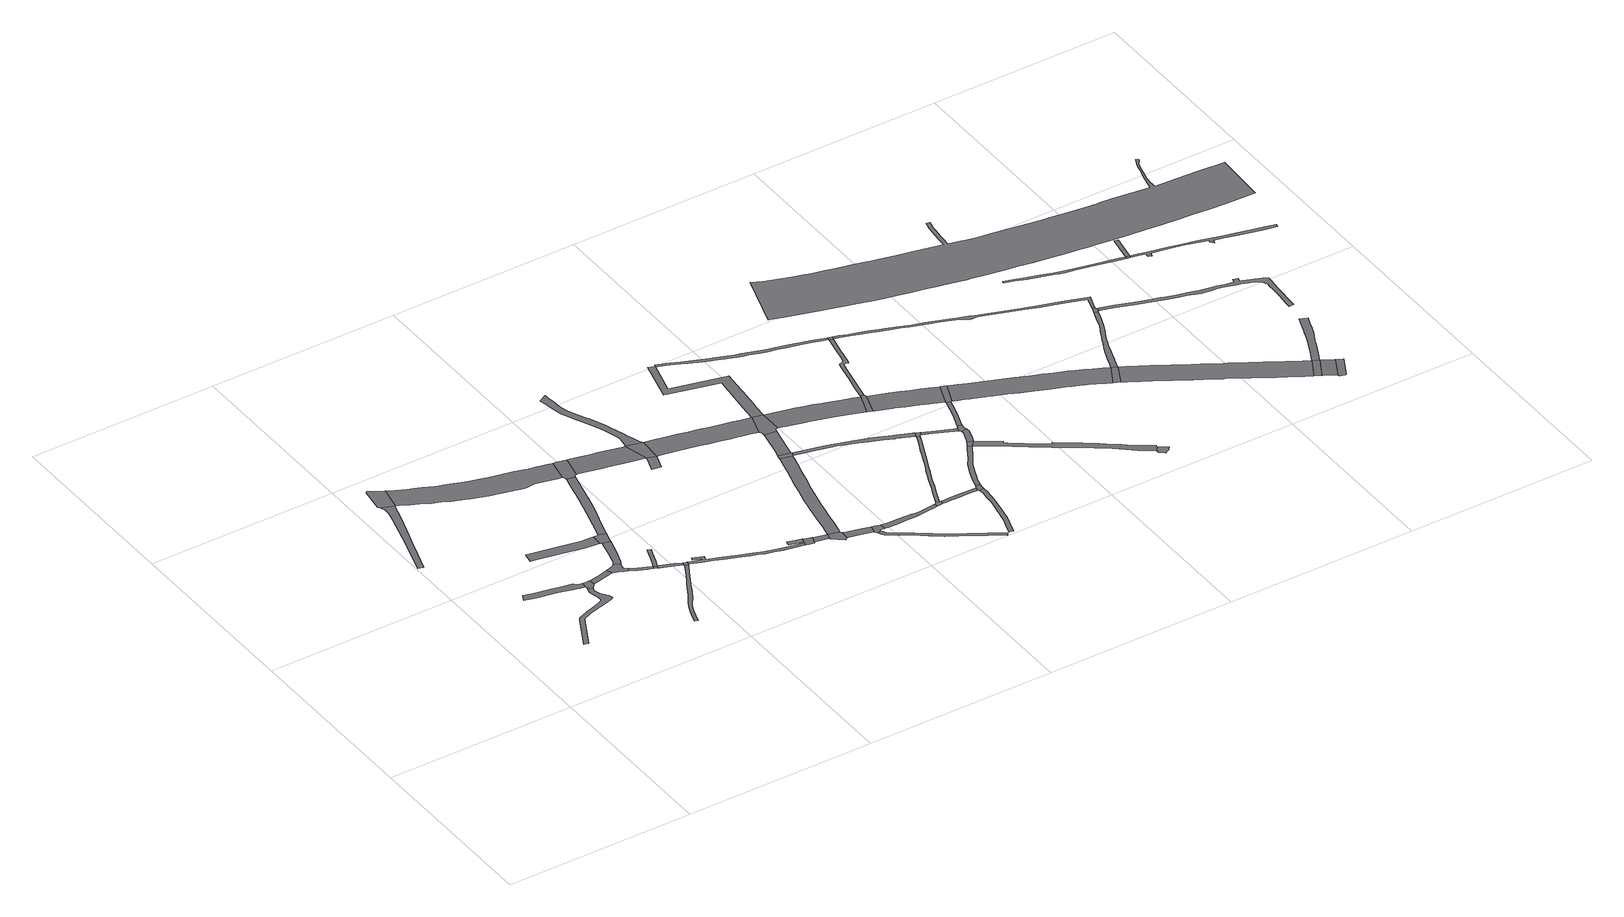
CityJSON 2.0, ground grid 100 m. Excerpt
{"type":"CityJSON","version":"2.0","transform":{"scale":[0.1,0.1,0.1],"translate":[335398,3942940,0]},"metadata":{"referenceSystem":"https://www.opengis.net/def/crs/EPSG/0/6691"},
"CityObjects":{
"road1":{"type":"Road","attributes":{"RoadStructureAttribute.sectionType":"1"},"geometry":[{"type":"MultiSurface","lod":"1","boundaries":[[[0,1,2,3,4,5,6,7,8,9,10,11,12,13,14,15,16,17,18,19,20]]]}]},
"road2":{"type":"Road","attributes":{"RoadStructureAttribute.sectionType":"1"},"geometry":[{"type":"MultiSurface","lod":"1","boundaries":[[[21,22,23,24,25,26,27,28,29,30,31,32,33,34,35,36,37,38,39,40,41,42,43,44,45,46,47,48,49,50,51,52,53,54,55,56,57,58,59,60,61]]]}]},
"road3":{"type":"Road","attributes":{"RoadStructureAttribute.sectionType":"1"},"geometry":[{"type":"MultiSurface","lod":"1","boundaries":[[[62,63,64,65,66,67,68,69,70,71,72,73,74,75,76]]]}]},
"road4":{"type":"Road","geometry":[{"type":"MultiSurface","lod":"1","boundaries":[[[77,78,79,0,20,80]]]}]},
"road5":{"type":"Road","geometry":[{"type":"MultiSurface","lod":"1","boundaries":[[[81,82,83,84,76,75,85,86,21,61]]]}]},
"road6":{"type":"Road","attributes":{"RoadStructureAttribute.sectionType":"1"},"geometry":[{"type":"MultiSurface","lod":"1","boundaries":[[[87,88,89,90,82,81,91,92,93,94,95]]]}]},
"road7":{"type":"Road","attributes":{"RoadStructureAttribute.sectionType":"1"},"geometry":[{"type":"MultiSurface","lod":"1","boundaries":[[[96,97,98,99,100,101,102,103,104,105]]]}]},
"road8":{"type":"Road","geometry":[{"type":"MultiSurface","lod":"1","boundaries":[[[106,107,108,87,95,109,110,111,112,113,114,115,116,117,118]]]}]},
"road9":{"type":"Road","attributes":{"RoadStructureAttribute.sectionType":"1"},"geometry":[{"type":"MultiSurface","lod":"1","boundaries":[[[119,120,121,122,113,112,123,124,125,126]]]}]},
"road10":{"type":"Road","attributes":{"RoadStructureAttribute.sectionType":"1"},"geometry":[{"type":"MultiSurface","lod":"1","boundaries":[[[127,128,129,130,131,132,133,134,135,136,137,138,139,140,141,142,143,144,145,146,147,148,149,150]]]}]},
"road11":{"type":"Road","attributes":{"RoadStructureAttribute.sectionType":"1"},"geometry":[{"type":"MultiSurface","lod":"1","boundaries":[[[151,152,153,154,155,156,157,158,159,160,161,106,118]]]}]},
"road12":{"type":"Road","attributes":{"function":"2","RoadStructureAttribute.sectionType":"1"},"geometry":[{"type":"MultiSurface","lod":"1","boundaries":[[[20,162,163,164,165,166,167,168,169,170,171,172,173,174,175,176,177,178,179,180,181,182,183,184,185,186,187,188,189,190,191,192,193,194,195,196,197,198,199,200,201,202,203,204,205,206,207,80]]]}]},
"road13":{"type":"Road","geometry":[{"type":"MultiSurface","lod":"1","boundaries":[[[208,209,119,126]]]}]},
"road14":{"type":"Road","geometry":[{"type":"MultiSurface","lod":"1","boundaries":[[[210,211,96,105,212,213,157,156,214,215]]]}]},
"road15":{"type":"Road","geometry":[{"type":"MultiSurface","lod":"1","boundaries":[[[216,217,218,219,220,221,222,223,119,209]]]}]},
"road16":{"type":"Road","attributes":{"RoadStructureAttribute.sectionType":"1"},"geometry":[{"type":"MultiSurface","lod":"1","boundaries":[[[208,224,225,226,227,228,229,209]]]}]},
"road17":{"type":"Road","geometry":[{"type":"MultiSurface","lod":"1","boundaries":[[[230,231,227,226,127,150,232]]]}]},
"road18":{"type":"Road","attributes":{"RoadStructureAttribute.sectionType":"1"},"geometry":[{"type":"MultiSurface","lod":"1","boundaries":[[[215,233,234,235,236,237,238,239,240,241,242,243,244,210]]]}]},
"road19":{"type":"Road","geometry":[{"type":"MultiSurface","lod":"1","boundaries":[[[245,246,184,183,247,248,239,238,249,250]]]}]},
"road20":{"type":"Road","attributes":{"RoadStructureAttribute.sectionType":"1"},"geometry":[{"type":"MultiSurface","lod":"1","boundaries":[[[251,252,253,254,255,256,257,258,259,260,261,262,263,264,265,266,267,268,269,270,271,272,273,274,275,276,277,278,279,280,281,282,283,230,232]]]}]},
"road21":{"type":"Road","attributes":{"function":"2","RoadStructureAttribute.sectionType":"1"},"geometry":[{"type":"MultiSurface","lod":"1","boundaries":[[[284,285,286,287,288,289,245,250,290,291,292,293,294,295,296,297,298]]]}]},
"road22":{"type":"Road","geometry":[{"type":"MultiSurface","lod":"1","boundaries":[[[299,300,301,302,303,265]]]}]},
"road23":{"type":"Road","geometry":[{"type":"MultiSurface","lod":"1","boundaries":[[[264,304,305,306,307,308,299,265]]]}]},
"road24":{"type":"Road","geometry":[{"type":"MultiSurface","lod":"1","boundaries":[[[297,309,310,311,312,313,314]]]}]},
"road25":{"type":"Road","geometry":[{"type":"MultiSurface","lod":"1","boundaries":[[[297,314,315,316,298]]]}]},
"road26":{"type":"Road","attributes":{"RoadStructureAttribute.sectionType":"1"},"geometry":[{"type":"MultiSurface","lod":"1","boundaries":[[[317,318,319,307,306]]]}]},
"road27":{"type":"Road","attributes":{"RoadStructureAttribute.sectionType":"1"},"geometry":[{"type":"MultiSurface","lod":"1","boundaries":[[[320,321,322,323,324,325,326,327,328,329,330,331,316,315,332,333,334,335,336,337,338,339,340,341,342,343,344,345,346,347,348]]]}]},
"road28":{"type":"Road","geometry":[{"type":"MultiSurface","lod":"1","boundaries":[[[349,350,318,317,351,352,353,354]]]}]},
"road29":{"type":"Road","attributes":{"RoadStructureAttribute.sectionType":"1"},"geometry":[{"type":"MultiSurface","lod":"1","boundaries":[[[355,356,357,358,359,360,361,362,349,354]]]}]},
"road30":{"type":"Road","attributes":{"RoadStructureAttribute.sectionType":"1"},"geometry":[{"type":"MultiSurface","lod":"1","boundaries":[[[350,363,364,365,366,367,368,369,370,371,372,373,374,375,376,377,378,379,380,381,382,383,384,385,386,387,388,389,318]]]}]},
"road31":{"type":"Road","geometry":[{"type":"MultiSurface","lod":"1","boundaries":[[[358,390,391,392,393,394,395,359]]]}]},
"road32":{"type":"Road","attributes":{"function":"2","RoadStructureAttribute.sectionType":"1"},"geometry":[{"type":"MultiSurface","lod":"1","boundaries":[[[396,397,398,399,400,401,402,403,404,405,406,407,315,314,408,409,410,411,412,413,414,415,416,417,418,419,420,421,422]]]}]},
"road33":{"type":"Road","geometry":[{"type":"MultiSurface","lod":"1","boundaries":[[[376,423,424,425,426,377]]]}]},
"road34":{"type":"Road","attributes":{"RoadStructureAttribute.sectionType":"1"},"geometry":[{"type":"MultiSurface","lod":"1","boundaries":[[[427,428,429,430,431,432,433,434,435,436,437,438,439,440,441,442,391,390,443,444,445,446,447,448,449,450,451,452,453,454,455,456,457,458,459,460]]]}]},
"road35":{"type":"Road","attributes":{"RoadStructureAttribute.sectionType":"1"},"geometry":[{"type":"MultiSurface","lod":"1","boundaries":[[[461,462,463,464,465,466,467,468,469,470,471,394,393,472,473,474,475,476,477,478,479,480,481,482,483,484]]]}]},
"road36":{"type":"Road","attributes":{"RoadStructureAttribute.sectionType":"1"},"geometry":[{"type":"MultiSurface","lod":"1","boundaries":[[[485,486,426,425,487,488,489,490]]]}]},
"road37":{"type":"Road","geometry":[{"type":"MultiSurface","lod":"1","boundaries":[[[422,421,491,492,490,489,493,494,495,496]]]}]},
"road38":{"type":"Road","attributes":{"RoadStructureAttribute.sectionType":"1"},"geometry":[{"type":"MultiSurface","lod":"1","boundaries":[[[497,498,499,500,501,502,503,504,505,506,507,508,509,510,511,512,513,422,496]]]}]},
"road39":{"type":"Road","geometry":[{"type":"MultiSurface","lod":"1","boundaries":[[[514,515,484,483,516,517,518,519]]]}]},
"road40":{"type":"Road","attributes":{"RoadStructureAttribute.sectionType":"1"},"geometry":[{"type":"MultiSurface","lod":"1","boundaries":[[[520,521,522,523,524,525,526,527,528,529,530,531,424,423,532,533,534,535,536,537,538,539,540,541,542,543,544,545,546,547]]]}]},
"road41":{"type":"Road","attributes":{"RoadStructureAttribute.sectionType":"1"},"geometry":[{"type":"MultiSurface","lod":"1","boundaries":[[[548,549,550,551,552,553,554,555,556,557,558,559,560,561,518,517]]]}]},
"road42":{"type":"Road","attributes":{"RoadStructureAttribute.sectionType":"1"},"geometry":[{"type":"MultiSurface","lod":"1","boundaries":[[[562,563,564,565,566,567,568,569,570,571,572,573,574,575,576,577,578,579,580,581]]]}]},
"road43":{"type":"Road","attributes":{"RoadStructureAttribute.sectionType":"1"},"geometry":[{"type":"MultiSurface","lod":"1","boundaries":[[[582,583,584,585,586,587,588,589,590,591,592,593,594,595,596,597,598,599,600,601,602,603,604,605,606,607,608,609,514,519]]]}]},
"road44":{"type":"Road","attributes":{"function":"2","RoadStructureAttribute.sectionType":"1"},"geometry":[{"type":"MultiSurface","lod":"1","boundaries":[[[610,611,612,613,614,615,616,617,618,619,620,621,496,495,622,623,624,625,626,627,628,629,630,631,632,633]]]}]},
"road45":{"type":"Road","geometry":[{"type":"MultiSurface","lod":"1","boundaries":[[[634,635,636,637,555,554,638,562,581]]]}]},
"road46":{"type":"Road","attributes":{"RoadStructureAttribute.sectionType":"1"},"geometry":[{"type":"MultiSurface","lod":"1","boundaries":[[[639,640,641,642,643,644,645,646,647,648,649,650,651,652,653,654,655,656,657,658,659,660,504,661,662,663,664,665,666,667,668,669,670,671,672,673,674,675,676,677,678,679,680,681,682,683]]]}]},
"road47":{"type":"Road","geometry":[{"type":"MultiSurface","lod":"1","boundaries":[[[546,596,595,684,685,686,547]]]}]},
"road48":{"type":"Road","geometry":[{"type":"MultiSurface","lod":"1","boundaries":[[[632,687,688,689,690,691,692,693,633]]]}]},
"road49":{"type":"Road","attributes":{"RoadStructureAttribute.sectionType":"1"},"geometry":[{"type":"MultiSurface","lod":"1","boundaries":[[[694,695,696,697,686,685,698,699,700,701]]]}]},
"road50":{"type":"Road","geometry":[{"type":"MultiSurface","lod":"1","boundaries":[[[702,703,704,705,706]]]}]},
"road51":{"type":"Road","attributes":{"RoadStructureAttribute.sectionType":"1"},"geometry":[{"type":"MultiSurface","lod":"1","boundaries":[[[705,707,708,709,710,711,712,713,714,706]]]}]},
"road52":{"type":"Road","geometry":[{"type":"MultiSurface","lod":"1","boundaries":[[[711,710,715,716,717,718,719,694,701]]]}]},
"road53":{"type":"Road","attributes":{"function":"2","RoadStructureAttribute.sectionType":"1"},"geometry":[{"type":"MultiSurface","lod":"1","boundaries":[[[688,720,721,722,723,724,725,726,727,728,729,730,731,732,733,734,735,689]]]}]},
"road54":{"type":"Road","attributes":{"RoadStructureAttribute.sectionType":"1"},"geometry":[{"type":"MultiSurface","lod":"1","boundaries":[[[691,736,737,738,739,740,741,742,743,744,745,746,747,748,749,750,751,752,753,754,755,756,757,758,759,760,761,762,692]]]}]},
"road55":{"type":"Road","attributes":{"RoadStructureAttribute.sectionType":"1"},"geometry":[{"type":"MultiSurface","lod":"1","boundaries":[[[763,764,765,717,716,766,767,768,769]]]}]},
"road56":{"type":"Road","attributes":{"RoadStructureAttribute.sectionType":"1"},"geometry":[{"type":"MultiSurface","lod":"1","boundaries":[[[770,771,772,773,774,775,776,777,778,779,780,781,782,783,784,785,786,787,788,789,790,791,792,793,705,704,703,794,795,796,797,798,799,800,801,802,803,636,635,804,805,806,807,808,809,810,811,812,813,814,704,815,816,817,818,819,820,821,822,823,824,825,826,827,828,829,830,831,832,833]]]}]},
"road57":{"type":"Road","geometry":[{"type":"MultiSurface","lod":"1","boundaries":[[[748,834,835,683,682,749]]]}]},
"road58":{"type":"Road","geometry":[{"type":"MultiSurface","lod":"1","boundaries":[[[836,837,838,729,728,839,763,769,840]]]}]},
"road59":{"type":"Road","attributes":{"function":"2","RoadStructureAttribute.sectionType":"1"},"geometry":[{"type":"MultiSurface","lod":"1","boundaries":[[[841,842,843,844,845,846,847,848,849,850,851,852,853,854,855,856,857,858,859,860,861,862,863,864,865,866,867,868,869,870,871,872,873,874,875,876,877,878,879,836,840]]]}]},
"road60":{"type":"Road","geometry":[{"type":"MultiSurface","lod":"1","boundaries":[[[880,881,882,883,770,833,884,885,886]]]}]},
"road61":{"type":"Road","attributes":{"RoadStructureAttribute.sectionType":"1"},"geometry":[{"type":"MultiSurface","lod":"1","boundaries":[[[887,888,889,890,891,892,893,894,895,896,897,898,899,900,901,902,903,904,905,906,907,908,909,910,911,912,835,834,913,914,915,916,917,918,919,920,921,922,923,924,925,926,927,928,929,930,931,932,933,934,935,936,937,938,939,940,941,942,943,944]]]}]},
"road62":{"type":"Road","geometry":[{"type":"MultiSurface","lod":"1","boundaries":[[[860,945,946,861]]]}]},
"road63":{"type":"Road","attributes":{"RoadStructureAttribute.sectionType":"1"},"geometry":[{"type":"MultiSurface","lod":"1","boundaries":[[[947,948,949,950,951,952,953,954,955,956,957,958,959,960,961,962,963,964,965,966,967,968,969,970,971,972,973,974,975,861,946]]]}]},
"road64":{"type":"Road","attributes":{"function":"2","RoadStructureAttribute.sectionType":"1"},"geometry":[{"type":"MultiSurface","lod":"1","boundaries":[[[976,977,978,979,980,981,982,983,984,985,986,987,988,989,990,991,992,993,994,995,996,946,945,997,998,999,1000,1001,1002,1003,1004,1005,1006,1007,1008,1009,1010,1011,1012,1013,1014,1015,1016,1017,1018,1019,1020]]]}]},
"road65":{"type":"Road","geometry":[{"type":"MultiSurface","lod":"1","boundaries":[[[943,1021,962,961,1022,1023,944]]]}]},
"road66":{"type":"Road","attributes":{"function":"1"},"geometry":[{"type":"MultiSurface","lod":"1","boundaries":[[[1024,1025,1026,1027,1028,1029,1030,1031,1032,1033,1034,1035,1036,1037,1038,1039,1040,1041,1042,1043,1044,1045,1046,1047,1048,1049,1050,1051,1052,1053,1054,1055,1056,1057,1058,1059,1060,1061,1062,1063,1064,1065,1066,1067,1068,1069,1070,1071,1072,1073,1074,1075,1076,1077,1078,1079,1080,1081,1082,1083,1084,1085,1086,1087,1088,1089,1090,1091,1092,1093,1094,1095,1096,1097,1098,1099,1100,1101,1102,1103,1104,1105,1106,1107,1108,1109,1110,1111,1112,1113,1114,1115,1116,1117,1118,1119,1120,1121,1122,1123,1124,1125,1126,1127,1128,1129,1130,1131,1132,1133,1134,1135,1136,1137,1138,1139,1140,1141,1142,1143,1144,1145]]]}]},
"road67":{"type":"Road","attributes":{"RoadStructureAttribute.sectionType":"1"},"geometry":[{"type":"MultiSurface","lod":"1","boundaries":[[[1146,1147,1148,1149,1150,1151,1152,1153,1154,1155,1156,1157,1158,1159,1160,1161,1162,1163,1164,1165,1166,1167,1168,1169,1170]]]}]},
"road68":{"type":"Road","geometry":[{"type":"MultiSurface","lod":"1","boundaries":[[[1020,1019,1171,1172]]]}]},
"road69":{"type":"Road","geometry":[{"type":"MultiSurface","lod":"1","boundaries":[[[1022,1173,1174,1175,1176,1177,1178,1179,1180,1181,1182,1183,1184,1185,1186,1187,1188,1189,1190,1191,1192,1193,1194,1195,1196,1197,1198,1199,1200,1201,1202,1203,1204,1205,1206,1207,1208,1209,1210,1211,1212,1213,1214,1215,1216,1217,1218,1219,1220,1221,1222,1223,1224,1225,1226,1227,1228,1229,1230,1231,1232,1233,1023]]]}]},
"road70":{"type":"Road","attributes":{"function":"2","RoadStructureAttribute.sectionType":"1"},"geometry":[{"type":"MultiSurface","lod":"1","boundaries":[[[1171,1234,1235,1236,1237,1238,1239,1172]]]}]},
"road71":{"type":"Road","geometry":[{"type":"MultiSurface","lod":"1","boundaries":[[[1240,1241,1237,1236,1242,1243]]]}]},
"road72":{"type":"Road","geometry":[{"type":"MultiSurface","lod":"1","boundaries":[[[1169,1244,1245,1246,1170]]]}]},
"road73":{"type":"Road","geometry":[{"type":"MultiSurface","lod":"1","boundaries":[[[1246,1247,1248,1249,1250,1170]]]}]},
"road74":{"type":"Road","attributes":{"RoadStructureAttribute.sectionType":"1"},"geometry":[{"type":"MultiSurface","lod":"1","boundaries":[[[1251,1252,1253,1254,1255,1256,1257,1258,1259,1260,1261,1262,1263,1264,1265,1266,1267,1268,1269,1020,1172]]]}]},
"road75":{"type":"Road","geometry":[{"type":"MultiSurface","lod":"1","boundaries":[[[1270,1271,1272,1273,1274,1275,1276,1277,1278,1279,1280,1281,1246,1245,1282,1283,1284,1285,1286,1287,1288,1289,1290,1291,1292,1293,1294,1295,1296,1297,1298,1299,1300,1301]]]}]}
},
"vertices":[
[122,1781,0],[130,1761,0],[133,1741,0],[133,1724,0],[130,1711,0],[119,1673,0],[95,1584,0],[65,1481,0],[38,1393,0],[6,1292,0],[34,1283,0],[67,1384,0],[94,1472,0],[122,1551,0],[129,1569,0],[159,1661,0],[170,1700,0],[173,1713,0],[180,1737,0],[185,1751,0],[189,1757,0],
[576,730,0],[573,723,0],[571,717,0],[569,710,0],[569,702,0],[568,699,0],[569,694,0],[570,686,0],[572,672,0],[579,647,0],[580,639,0],[580,629,0],[579,623,0],[576,618,0],[572,614,0],[566,610,0],[552,604,0],[540,600,0],[473,579,0],[421,558,0],[411,546,0],[322,375,0],[331,372,0],[345,368,0],[432,535,0],[434,538,0],[482,558,0],[537,575,0],[547,578,0],[602,591,0],[619,596,0],[631,602,0],[633,612,0],[627,629,0],[603,667,0],[594,695,0],[593,701,0],[594,705,0],[596,709,0],[597,712,0],[602,719,0],
[559,776,0],[538,795,0],[479,807,0],[435,817,0],[349,835,0],[297,850,0],[279,814,0],[340,799,0],[426,781,0],[471,770,0],[511,759,0],[533,753,0],[546,749,0],[575,745,0],[579,773,0],
[141,1922,0],[133,1915,0],[115,1791,0],[215,1878,0],
[622,741,0],[618,774,0],[613,773,0],[604,773,0],[577,745,0],[578,737,0],
[729,798,0],[718,795,0],[684,786,0],[640,776,0],[645,746,0],[691,757,0],[712,762,0],[726,766,0],[738,767,0],
[820,1048,0],[752,1054,0],[639,1076,0],[482,1106,0],[472,1050,0],[498,1045,0],[628,1020,0],[659,1014,0],[744,997,0],[817,991,0],
[780,820,0],[769,811,0],[753,805,0],[750,764,0],[765,759,0],[792,746,0],[809,738,0],[818,754,0],[805,765,0],[802,773,0],[802,785,0],[807,797,0],[810,803,0],
[925,706,0],[922,707,0],[899,717,0],[857,734,0],[850,718,0],[892,700,0],[915,690,0],[918,689,0],
[1050,631,0],[1025,585,0],[1011,560,0],[995,532,0],[982,510,0],[949,451,0],[938,432,0],[921,405,0],[905,380,0],[890,355,0],[874,318,0],[861,281,0],[850,245,0],[866,240,0],[877,276,0],[890,312,0],[905,347,0],[919,371,0],[937,394,0],[966,441,0],[993,492,0],[1010,524,0],[1039,575,0],[1066,622,0],
[813,807,0],[819,817,0],[825,835,0],[828,845,0],[842,888,0],[867,974,0],[828,985,0],[806,900,0],[795,855,0],[787,832,0],[781,823,0],
[205,1749,0],[251,1725,0],[292,1705,0],[340,1682,0],[382,1664,0],[424,1643,0],[456,1630,0],[487,1618,0],[509,1609,0],[549,1596,0],[594,1581,0],[638,1570,0],[706,1554,0],[714,1552,0],[743,1545,0],[764,1540,0],[783,1539,0],[814,1544,0],[819,1544,0],[885,1530,0],[931,1520,0],[955,1515,0],[980,1632,0],[954,1638,0],[925,1644,0],[910,1648,0],[864,1657,0],[835,1665,0],[801,1675,0],[795,1676,0],[768,1682,0],[736,1690,0],[672,1704,0],[633,1715,0],[588,1728,0],[546,1740,0],[511,1752,0],[466,1767,0],[456,1771,0],[429,1782,0],[400,1796,0],[374,1809,0],[337,1821,0],[305,1832,0],[259,1856,0],[233,1869,0],
[935,682,0],[942,699,0],
[847,1050,0],[843,1047,0],[821,990,0],[826,988,0],[870,986,0],[885,1039,0],
[957,735,0],[974,781,0],[976,787,0],[990,821,0],[973,828,0],[957,788,0],[949,764,0],[940,742,0],
[945,679,0],[1010,653,0],[1048,637,0],[1055,653,0],[1017,670,0],[951,695,0],
[1075,646,0],[1068,648,0],[1069,629,0],
[909,1120,0],[937,1208,0],[967,1315,0],[972,1333,0],[986,1394,0],[1009,1485,0],[965,1491,0],[944,1404,0],[934,1365,0],[925,1326,0],[898,1227,0],[871,1132,0],
[1048,1618,0],[1002,1628,0],[964,1507,0],[965,1497,0],[1013,1495,0],[1024,1499,0],
[1074,627,0],[1128,608,0],[1182,588,0],[1226,569,0],[1241,564,0],[1303,541,0],[1345,526,0],[1380,514,0],[1412,501,0],[1451,490,0],[1495,477,0],[1554,466,0],[1584,460,0],[1604,455,0],[1609,478,0],[1597,475,0],[1557,482,0],[1500,495,0],[1456,507,0],[1418,518,0],[1386,530,0],[1350,543,0],[1307,559,0],[1232,588,0],[1188,605,0],[1157,616,0],[1164,639,0],[1110,661,0],[1103,646,0],[1147,629,0],[1144,621,0],[1134,626,0],[1084,643,0],
[1316,1559,0],[1258,1572,0],[1212,1582,0],[1164,1593,0],[1120,1602,0],[1065,1615,0],[1025,1499,0],[1039,1498,0],[1093,1485,0],[1139,1475,0],[1187,1465,0],[1233,1455,0],[1294,1441,0],[1363,1426,0],[1333,1556,0],
[1617,502,0],[1582,512,0],[1545,523,0],[1538,498,0],[1576,487,0],
[1620,451,0],[1648,444,0],[1651,452,0],[1663,487,0],[1638,496,0],
[1364,1422,0],[1351,1385,0],[1335,1338,0],[1383,1329,0],[1400,1378,0],[1411,1412,0],
[1419,1536,0],[1337,1558,0],
[1723,437,0],[1734,466,0],[1669,484,0],
[1206,2035,0],[1211,2007,0],[1215,1978,0],[1225,1930,0],[1234,1909,0],[1253,1865,0],[1256,1859,0],[1275,1817,0],[1302,1756,0],[1323,1708,0],[1341,1638,0],[1346,1618,0],[1409,1554,0],[1395,1593,0],[1385,1620,0],[1378,1647,0],[1356,1720,0],[1346,1747,0],[1310,1833,0],[1302,1848,0],[1284,1881,0],[1266,1922,0],[1259,1940,0],[1250,1984,0],[1249,2014,0],[1247,2042,0],[1242,2073,0],[1242,2091,0],[1200,2067,0],
[1797,445,0],[1793,454,0],[1728,432,0],[1780,386,0],[1792,393,0],[1796,395,0],
[1802,395,0],[1864,380,0],[1887,374,0],[1926,365,0],[1935,405,0],[1897,418,0],[1874,423,0],[1808,440,0],
[1806,513,0],[1820,593,0],[1827,624,0],[1839,683,0],[1852,738,0],[1868,801,0],[1870,812,0],[1885,866,0],[1909,960,0],[1913,973,0],[1929,1035,0],[1932,1048,0],[1934,1057,0],[1937,1067,0],[1875,1081,0],[1871,1064,0],[1862,1029,0],[1848,975,0],[1824,881,0],[1809,828,0],[1809,824,0],[1791,752,0],[1777,686,0],[1767,635,0],[1761,604,0],[1747,524,0],[1736,473,0],
[1937,349,0],[1953,356,0],[1957,361,0],[1979,360,0],[1981,393,0],[1953,401,0],
[1941,1423,0],[1935,1424,0],[1896,1433,0],[1847,1443,0],[1799,1454,0],[1749,1465,0],[1686,1479,0],[1641,1489,0],[1589,1501,0],[1522,1514,0],[1519,1515,0],[1478,1524,0],[1415,1413,0],[1419,1412,0],[1452,1406,0],[1487,1399,0],[1503,1396,0],[1564,1383,0],[1615,1372,0],[1666,1361,0],[1723,1348,0],[1773,1337,0],[1817,1327,0],[1821,1326,0],[1870,1316,0],[1908,1307,0],[1945,1422,0],
[1943,1069,0],[1947,1089,0],[1943,1091,0],[1881,1106,0],
[2396,45,0],[2360,68,0],[2317,94,0],[2279,118,0],[2242,139,0],[2241,139,0],[2188,172,0],[2141,206,0],[2120,222,0],[2101,237,0],[2074,257,0],[2063,265,0],[2018,294,0],[1987,317,0],[1967,332,0],[1959,345,0],[1943,336,0],[1954,320,0],[1976,303,0],[2008,279,0],[2053,251,0],[2091,222,0],[2120,199,0],[2130,192,0],[2178,158,0],[2198,145,0],[2232,124,0],[2233,123,0],[2270,103,0],[2301,83,0],[2350,53,0],[2386,30,0],[2425,3,0],[2435,18,0],
[2245,387,0],[2225,384,0],[2185,380,0],[2161,383,0],[2148,384,0],[2128,386,0],[2120,387,0],[2111,388,0],[2073,388,0],[2038,388,0],[2008,389,0],[2007,359,0],[2038,358,0],[2073,358,0],[2110,358,0],[2120,357,0],[2125,357,0],[2141,356,0],[2156,357,0],[2185,360,0],[2227,364,0],[2253,367,0],[2280,371,0],[2275,390,0],
[1909,1235,0],[1890,1143,0],[1951,1129,0],[1971,1222,0],[1980,1267,0],[1917,1276,0],
[1915,1301,0],[1919,1289,0],[1983,1278,0],[1988,1285,0],[2000,1286,0],[1999,1409,0],
[2006,1472,0],[2009,1504,0],[2022,1618,0],[2027,1673,0],[2035,1751,0],[2014,1756,0],[1745,1822,0],[1791,1998,0],[1759,2012,0],[1706,1812,0],[1701,1793,0],[1738,1783,0],[1977,1724,0],[1973,1686,0],[1967,1624,0],[1954,1510,0],[1946,1426,0],
[2291,402,0],[2285,394,0],[2301,373,0],[2312,374,0],[2312,394,0],[2308,396,0],
[2498,909,0],[2427,938,0],[2395,953,0],[2370,964,0],[2308,988,0],[2303,989,0],[2243,1010,0],[2179,1030,0],[2137,1043,0],[2113,1050,0],[2068,1061,0],[2014,1073,0],[2010,1054,0],[2029,1049,0],[2051,1045,0],[2063,1042,0],[2131,1024,0],[2149,1019,0],[2173,1011,0],[2232,989,0],[2247,983,0],[2289,966,0],[2291,965,0],[2356,940,0],[2407,917,0],[2411,916,0],[2497,880,0],[2508,905,0],
[2337,374,0],[2367,375,0],[2372,375,0],[2402,374,0],[2441,373,0],[2487,372,0],[2504,371,0],[2505,392,0],[2487,392,0],[2441,393,0],[2402,394,0],[2382,395,0],[2367,395,0],[2336,394,0],
[2512,366,0],[2513,341,0],[2509,303,0],[2504,257,0],[2494,207,0],[2484,155,0],[2479,132,0],[2475,112,0],[2457,56,0],[2446,20,0],[2467,14,0],[2476,44,0],[2496,106,0],[2499,119,0],[2506,150,0],[2517,204,0],[2526,253,0],[2532,300,0],[2536,340,0],[2535,370,0],
[2316,420,0],[2334,463,0],[2354,508,0],[2372,553,0],[2389,592,0],[2405,627,0],[2412,643,0],[2427,674,0],[2446,717,0],[2460,752,0],[2462,754,0],[2479,793,0],[2497,833,0],[2512,868,0],[2497,875,0],[2483,840,0],[2464,798,0],[2454,777,0],[2446,758,0],[2431,723,0],[2413,680,0],[2396,646,0],[2390,634,0],[2374,599,0],[2357,559,0],[2339,514,0],[2320,470,0],[2301,426,0],
[2421,1289,0],[2371,1305,0],[2315,1324,0],[2287,1333,0],[2276,1336,0],[2237,1348,0],[2194,1360,0],[2152,1372,0],[2114,1382,0],[2079,1390,0],[2025,1403,0],[2001,1408,0],[2050,1274,0],[2085,1265,0],[2120,1256,0],[2162,1244,0],[2203,1233,0],[2241,1222,0],[2278,1210,0],[2323,1195,0],[2333,1191,0],[2381,1175,0],[2413,1164,0],[2454,1277,0],
[2535,380,0],[2538,403,0],[2517,410,0],[2512,398,0],[2510,371,0],
[2547,1755,0],[2505,1769,0],[2468,1780,0],[2459,1783,0],[2430,1792,0],[2383,1805,0],[2340,1816,0],[2295,1827,0],[2254,1838,0],[2208,1853,0],[2196,1857,0],[2179,1863,0],[2151,1871,0],[2114,1884,0],[2084,1896,0],[2066,1903,0],[2021,1919,0],[1983,1935,0],[1913,1963,0],[1863,1985,0],[1812,2005,0],[1797,2012,0],[1806,1992,0],[1857,1971,0],[1900,1951,0],[1931,1936,0],[1976,1916,0],[2014,1901,0],[2059,1884,0],[2096,1869,0],[2107,1865,0],[2145,1852,0],[2173,1843,0],[2202,1834,0],[2249,1819,0],[2290,1808,0],[2335,1797,0],[2378,1786,0],[2421,1775,0],[2440,1771,0],[2465,1765,0],[2501,1754,0],[2543,1740,0],[2576,1732,0],[2580,1747,0],
[2516,875,0],[2523,876,0],[2531,894,0],
[2427,1158,0],[2439,1154,0],[2478,1267,0],[2476,1270,0],[2473,1281,0],[2456,1285,0],[2455,1279,0],
[2689,825,0],[2688,826,0],[2675,831,0],[2580,873,0],[2573,856,0],[2667,815,0],[2676,811,0],[2686,807,0],
[2663,700,0],[2654,686,0],[2673,673,0],[2698,702,0],[2670,715,0],
[2700,707,0],[2714,740,0],[2726,779,0],[2724,798,0],[2694,794,0],[2696,782,0],[2686,751,0],[2673,720,0],
[2721,816,0],[2723,836,0],[2702,844,0],[2700,839,0],[2695,826,0],
[2451,1150,0],[2529,1121,0],[2537,1118,0],[2584,1099,0],[2629,1081,0],[2647,1074,0],[2708,1050,0],[2744,1035,0],[2758,1030,0],[2802,1141,0],[2753,1161,0],[2716,1176,0],[2674,1192,0],[2628,1211,0],[2579,1230,0],[2494,1261,0],
[2490,1358,0],[2503,1419,0],[2518,1492,0],[2522,1511,0],[2528,1533,0],[2533,1535,0],[2550,1530,0],[2553,1529,0],[2560,1556,0],[2567,1585,0],[2577,1639,0],[2593,1712,0],[2595,1722,0],[2578,1728,0],[2575,1715,0],[2560,1642,0],[2549,1589,0],[2542,1560,0],[2538,1553,0],[2530,1548,0],[2520,1545,0],[2515,1544,0],[2511,1540,0],[2505,1517,0],[2500,1495,0],[2485,1423,0],[2472,1362,0],
[2758,1022,0],[2745,973,0],[2725,909,0],[2738,881,0],[2746,903,0],[2766,967,0],[2780,1016,0],
[3383,197,0],[3379,200,0],[3385,208,0],[3375,214,0],[3357,226,0],[3317,255,0],[3273,286,0],[3251,304,0],[3225,325,0],[3171,367,0],[3111,413,0],[3053,453,0],[2997,491,0],[2990,481,0],[2941,515,0],[2921,529,0],[2903,542,0],[2882,558,0],[2844,586,0],[2820,603,0],[2806,615,0],[2811,623,0],[2776,648,0],[2729,679,0],[2643,669,0],[2620,632,0],[2602,601,0],[2601,600,0],[2580,569,0],[2563,536,0],[2559,526,0],[2551,509,0],[2539,479,0],[2526,444,0],[2544,424,0],[2547,437,0],[2560,471,0],[2572,501,0],[2583,527,0],[2589,538,0],[2599,558,0],[2619,588,0],[2624,596,0],[2639,619,0],[2662,657,0],[2711,649,0],[2756,619,0],[2796,591,0],[2830,566,0],[2863,542,0],[2868,539,0],[2888,523,0],[2927,496,0],[2977,461,0],[3033,424,0],[3090,384,0],[3138,348,0],[3150,339,0],[3203,298,0],[3251,258,0],[3296,222,0],[3339,190,0],[3342,188,0],[3364,171,0],
[2599,1725,0],[2603,1740,0],
[2832,1130,0],[2822,1134,0],[2807,1140,0],[2759,1025,0],[2788,1018,0],
[2798,1014,0],[2842,997,0],[2868,986,0],[2882,981,0],[2933,960,0],[2944,956,0],[2969,947,0],[3033,920,0],[3086,898,0],[3150,873,0],[3209,849,0],[3259,830,0],[3288,818,0],[3313,807,0],[3348,792,0],[3370,782,0],[3385,776,0],[3418,761,0],[3460,739,0],[3487,726,0],[3545,831,0],[3513,846,0],[3471,868,0],[3434,886,0],[3395,902,0],[3362,917,0],[3335,929,0],[3304,941,0],[3283,950,0],[3254,961,0],[3212,978,0],[3195,985,0],[3130,1010,0],[3079,1030,0],[3013,1058,0],[2977,1072,0],[2927,1092,0],[2926,1092,0],[2881,1110,0],
[3397,140,0],[3406,144,0],[3413,145,0],[3428,165,0],[3366,165,0],[3364,154,0],[3392,134,0],
[3745,1274,0],[3760,1316,0],[3769,1342,0],[3756,1345,0],[3666,1375,0],[3612,1392,0],[3536,1415,0],[3466,1439,0],[3395,1464,0],[3334,1483,0],[3261,1510,0],[3231,1521,0],[3219,1526,0],[3193,1535,0],[3154,1548,0],[3148,1550,0],[3086,1573,0],[3021,1596,0],[2963,1615,0],[2908,1635,0],[2857,1653,0],[2813,1669,0],[2763,1687,0],[2723,1701,0],[2676,1716,0],[2635,1731,0],[2630,1717,0],[2672,1702,0],[2700,1693,0],[2718,1687,0],[2759,1672,0],[2809,1654,0],[2821,1650,0],[2852,1639,0],[2903,1623,0],[2944,1609,0],[2959,1603,0],[3016,1584,0],[3082,1561,0],[3150,1535,0],[3172,1524,0],[3190,1512,0],[3209,1503,0],[3220,1500,0],[3224,1499,0],[3247,1500,0],[3257,1498,0],[3330,1471,0],[3390,1452,0],[3462,1427,0],[3532,1402,0],[3608,1380,0],[3662,1362,0],[3750,1332,0],[3747,1320,0],[3733,1278,0],[3727,1262,0],[3741,1258,0],
[3520,710,0],[3574,817,0],
[3584,847,0],[3595,878,0],[3607,911,0],[3617,941,0],[3627,970,0],[3637,997,0],[3646,1018,0],[3653,1032,0],[3656,1039,0],[3672,1069,0],[3680,1086,0],[3697,1120,0],[3716,1170,0],[3731,1210,0],[3735,1224,0],[3717,1233,0],[3712,1216,0],[3696,1175,0],[3679,1128,0],[3654,1078,0],[3638,1048,0],[3635,1041,0],[3628,1027,0],[3618,1005,0],[3603,978,0],[3590,950,0],[3578,920,0],[3567,888,0],[3556,857,0],
[4315,383,0],[4246,423,0],[4204,447,0],[4158,475,0],[4135,489,0],[4101,509,0],[4059,535,0],[4017,559,0],[3998,570,0],[3951,597,0],[3909,621,0],[3871,642,0],[3870,642,0],[3827,669,0],[3788,692,0],[3750,716,0],[3708,742,0],[3687,753,0],[3661,768,0],[3606,799,0],[3584,812,0],[3527,706,0],[3547,694,0],[3602,664,0],[3621,653,0],[3647,638,0],[3687,614,0],[3726,590,0],[3765,567,0],[3778,559,0],[3779,558,0],[3810,539,0],[3850,516,0],[3891,493,0],[3932,469,0],[3938,466,0],[3998,431,0],[4039,406,0],[4096,372,0],[4111,363,0],[4143,344,0],[4186,320,0],[4255,279,0],[4291,258,0],[4350,363,0],
[3723,1249,0],[3740,1228,0],[3744,1251,0],
[2429,2014,0],[2438,2011,0],[2511,1987,0],[2586,1964,0],[2674,1939,0],[2699,1932,0],[2736,1921,0],[2798,1904,0],[2846,1890,0],[2899,1875,0],[2970,1857,0],[3029,1843,0],[3089,1830,0],[3157,1815,0],[3235,1798,0],[3297,1784,0],[3366,1769,0],[3388,1764,0],[3460,1751,0],[3557,1733,0],[3628,1722,0],[3702,1710,0],[3790,1696,0],[3855,1687,0],[3933,1676,0],[3972,1671,0],[4012,1666,0],[4110,1654,0],[4185,1645,0],[4274,1636,0],[4352,1628,0],[4435,1622,0],[4511,1616,0],[4610,1608,0],[4703,1602,0],[4784,1599,0],[4852,1595,0],[4867,1872,0],[4728,1883,0],[4660,1888,0],[4493,1897,0],[4493,1908,0],[4493,1921,0],[4493,1939,0],[4495,1954,0],[4497,1968,0],[4500,1983,0],[4508,2016,0],[4514,2037,0],[4521,2059,0],[4521,2061,0],[4529,2083,0],[4542,2100,0],[4546,2111,0],[4541,2116,0],[4536,2120,0],[4528,2103,0],[4521,2089,0],[4513,2068,0],[4512,2065,0],[4507,2043,0],[4501,2020,0],[4489,1983,0],[4483,1957,0],[4479,1940,0],[4476,1923,0],[4473,1910,0],[4471,1900,0],[4402,1908,0],[4279,1923,0],[4213,1929,0],[4203,1930,0],[4136,1937,0],[4074,1944,0],[4003,1954,0],[3939,1963,0],[3933,1964,0],[3905,1968,0],[3859,1974,0],[3783,1987,0],[3716,1997,0],[3660,2006,0],[3643,2008,0],[3581,2019,0],[3526,2031,0],[3512,2034,0],[3455,2047,0],[3450,2049,0],[3447,2055,0],[3451,2093,0],[3454,2121,0],[3456,2141,0],[3458,2171,0],[3461,2195,0],[3467,2216,0],[3471,2235,0],[3451,2237,0],[3449,2224,0],[3443,2199,0],[3438,2163,0],[3436,2142,0],[3432,2092,0],[3429,2061,0],[3426,2056,0],[3421,2056,0],[3357,2071,0],[3271,2090,0],[3201,2106,0],[3144,2118,0],[3081,2133,0],[3068,2137,0],[3040,2144,0],[2994,2156,0],[2910,2178,0],[2898,2181,0],[2860,2190,0],[2798,2205,0],[2754,2216,0],[2719,2226,0],[2690,2235,0],[2575,2278,0],[2519,2303,0],
[4050,1518,0],[3990,1532,0],[3970,1536,0],[3895,1551,0],[3832,1566,0],[3779,1577,0],[3730,1590,0],[3669,1611,0],[3607,1630,0],[3550,1649,0],[3499,1665,0],[3495,1652,0],[3546,1637,0],[3603,1617,0],[3665,1598,0],[3726,1578,0],[3749,1571,0],[3775,1564,0],[3829,1553,0],[3892,1539,0],[3968,1524,0],[3992,1518,0],[4047,1505,0],[4075,1499,0],[4078,1511,0],
[4324,240,0],[4382,346,0],
[3759,1225,0],[3824,1205,0],[3904,1179,0],[3985,1153,0],[4040,1135,0],[4042,1135,0],[4107,1115,0],[4159,1101,0],[4165,1098,0],[4185,1090,0],[4213,1080,0],[4229,1077,0],[4259,1073,0],[4297,1070,0],[4331,1062,0],[4359,1054,0],[4384,1045,0],[4405,1040,0],[4440,1029,0],[4470,1017,0],[4471,1017,0],[4489,1006,0],[4499,994,0],[4505,982,0],[4508,972,0],[4508,957,0],[4507,919,0],[4503,864,0],[4501,837,0],[4497,805,0],[4497,772,0],[4522,772,0],[4522,804,0],[4526,837,0],[4528,862,0],[4532,918,0],[4535,957,0],[4537,982,0],[4539,1009,0],[4534,1015,0],[4515,1024,0],[4501,1031,0],[4481,1039,0],[4449,1052,0],[4412,1064,0],[4418,1084,0],[4394,1091,0],[4389,1071,0],[4344,1080,0],[4303,1089,0],[4267,1096,0],[4218,1105,0],[4202,1109,0],[4163,1121,0],[4113,1134,0],[4046,1155,0],[4039,1157,0],[3991,1172,0],[3910,1198,0],[3830,1225,0],[3765,1244,0],
[4329,237,0],[4378,208,0],[4389,202,0],[4445,309,0],[4436,313,0],[4410,329,0],
[4423,185,0],[4479,291,0],[4392,193,0],[4418,185,0],
[4077,1498,0],[4095,1495,0],[4097,1508,0],
[4111,1583,0],[4122,1641,0],[4103,1644,0],[4091,1587,0],
[4386,354,0],[4405,391,0],[4436,455,0],[4449,486,0],[4465,517,0],[4482,550,0],[4484,557,0],[4489,570,0],[4505,612,0],[4513,633,0],[4521,649,0],[4482,666,0],[4475,647,0],[4459,606,0],[4449,580,0],[4443,565,0],[4425,520,0],[4403,470,0],[4373,407,0],
[4740,1353,0],[4674,1369,0],[4605,1385,0],[4541,1402,0],[4490,1415,0],[4440,1429,0],[4397,1440,0],[4347,1452,0],[4286,1466,0],[4183,1487,0],[4136,1499,0],[4108,1505,0],[4133,1487,0],[4168,1478,0],[4166,1456,0],[4184,1450,0],[4190,1469,0],[4189,1472,0],[4283,1453,0],[4344,1440,0],[4394,1427,0],[4436,1416,0],[4471,1407,0],[4468,1395,0],[4480,1374,0],[4486,1396,0],[4537,1383,0],[4600,1366,0],[4669,1350,0],[4736,1333,0],[4794,1321,0],[4798,1340,0]
]}
